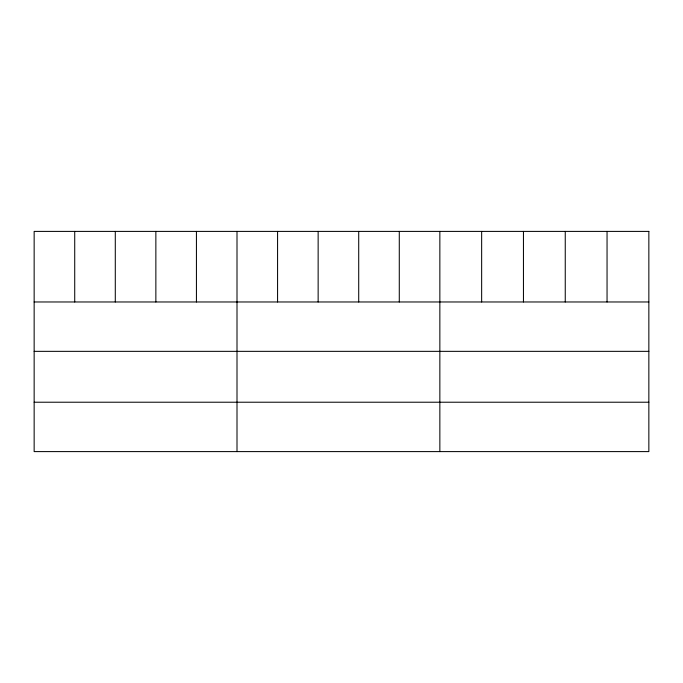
<?xml version="1.0" encoding="UTF-8"?>
<svg xmlns="http://www.w3.org/2000/svg" width="683" height="683" viewBox="0 0 683 683"><rect width="100%" height="100%" fill="white"/><g stroke="black" fill="none" stroke-linecap="round" stroke-linejoin="round"><path stroke-width="1.02" d="M34.15 301.971L648.85 301.971M34.15 351.344L648.85 351.344M34.15 402.219L648.85 402.219M607.05 231.4L607.05 301.971M565.251 231.4L565.251 301.971M523.451 231.4L523.451 301.971M481.652 231.4L481.652 301.971M439.852 231.4L439.852 451.6M399.282 231.4L399.282 301.971M358.712 231.4L358.712 301.971M318.141 231.4L318.141 301.971M277.571 231.4L277.571 301.971M237.001 231.4L237.001 451.6M196.431 231.4L196.431 301.971M155.861 231.4L155.861 301.971M115.29 231.4L115.29 301.971M74.72 231.4L74.72 301.971M648.85 231.4L34.15 231.4L34.15 451.6L648.85 451.6L648.85 231.4"/></g></svg>
